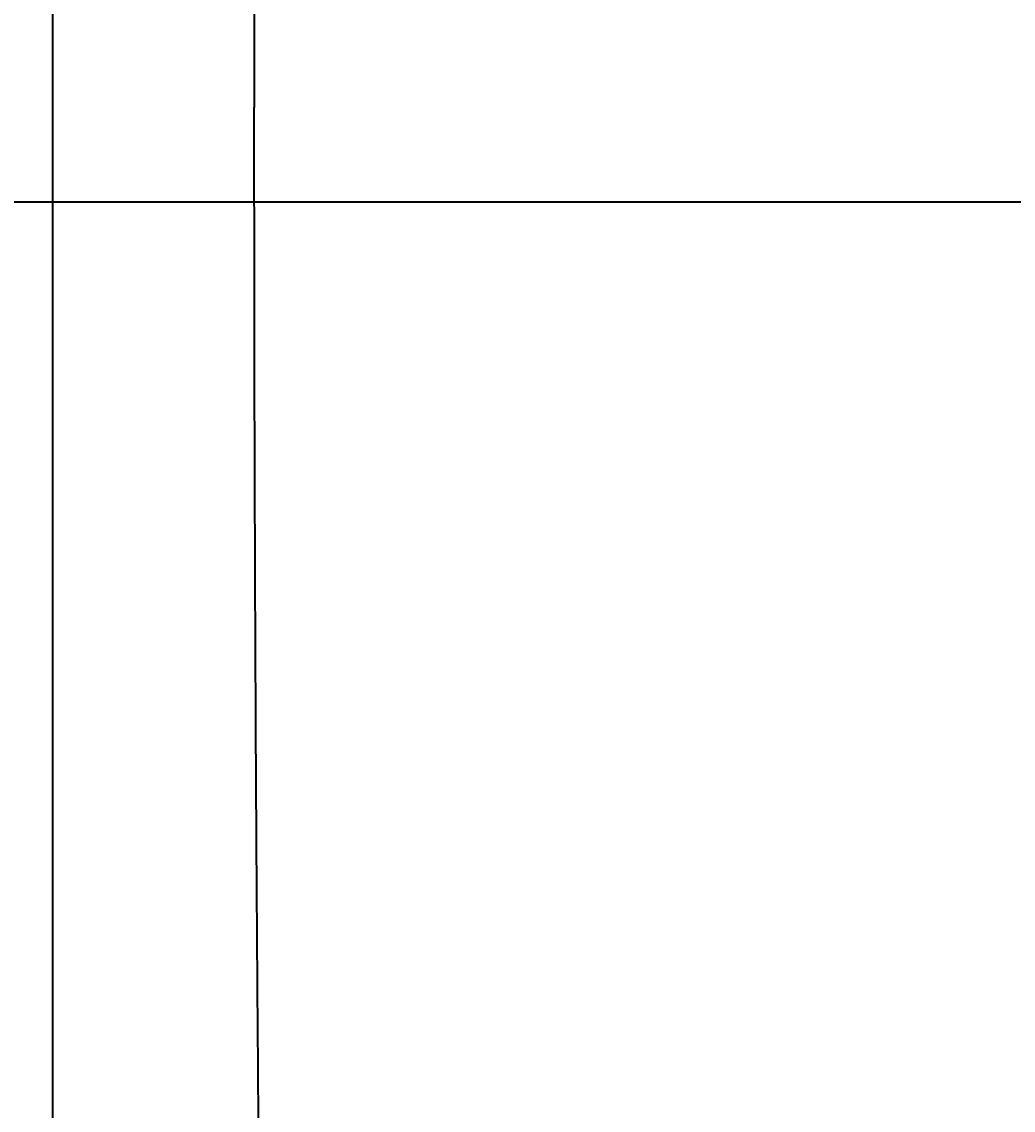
# Model space of a CAD drawing. Extents: x -912 to 8450, y -583 to 4401.
# Drawn here: x 971.21 to 999.33, y 643.06 to 673.92 of the extents above; entities that cross this region are included whole.
import ezdxf

# ---------------------------------------------------------------- set-up
doc = ezdxf.new("R2010")
doc.units = 0
doc.header["$MEASUREMENT"] = 0
doc.layers.get('0').update_dxf_attribs({"linetype": 'CONTINUOUS'})
for name, color, linetype in [('3', 7, 'CONTINUOUS'), ('4', 7, 'CONTINUOUS'), ('5', 7, 'CONTINUOUS')]:
    doc.layers.add(name, color=color, linetype=linetype)
doc.styles.get("Standard").update_dxf_attribs({"font": 'monotxt.shx'})
doc.dimstyles.new('DSTYLE1', dxfattribs={"dimtxt": 40, "dimasz": 53.333333, "dimexe": 4, "dimexo": 2, "dimgap": 2, "dimtad": 0, "dimtih": 1, "dimtoh": 1, "dimdec": 0, "dimzin": 3, "dimtxsty": 'STANDARD', "dimcen": 0.09, "dimazin": 3, "dimtp": 1, "dimtm": 1, "dimtfac": 1, "dimtdec": 4, "dimtofl": 0, "dimtmove": 0, "dimatfit": 3, "dimtolj": 1, "dimtzin": 0})

# ---------------------------------------------------------------- blocks, each defined once
blk = doc.blocks.new('_AH1')
at = {"color": 0, "linetype": 'CONTINUOUS'}
for p, q in [((-1, 0.166667), (0, 0)), ((-1, 0.166667), (-1, -0.166667)), ((0, 0), (-1, -0.166667)), ((0, 0), (-1, 0))]:
    blk.add_line(p, q, dxfattribs=at)
blk = doc.blocks.new('*D7')
at = {"layer": '5', "color": 1, "linetype": 'CONTINUOUS'}
for p, q in [((-109.48877, 855.63539), (-109.52574, 615.64268)), ((1617.6868, 855.36932), (1617.6498, 615.37661)), ((-109.51752, 668.97601), (589.52423, 668.86833)), ((1617.658, 668.70994), (802.85756, 668.83546))]:
    blk.add_line(p, q, dxfattribs=at)
at = {"layer": '5', "color": 1, "xscale": 53.333333, "yscale": 53.333333, "zscale": 53.333333}
for p, rotation in [((-109.51752, 668.97601), 179.99117), ((1617.658, 668.70994), 359.99117)]:
    blk.add_blockref('_AH1', p, dxfattribs=dict(at, rotation=rotation))
at = {"layer": '5', "color": 1, "linetype": 'CONTINUOUS'}
blk.add_text('1759', height=40, dxfattribs=at).set_placement((616.1909, 648.85189))
blk = doc.blocks.new('*D13')
at = {"layer": '4', "color": 1, "linetype": 'CONTINUOUS'}
for p, q in [((977.79092, 698.77637), (977.92307, 2132.9977)), ((7677.785, 698.15903), (7677.9171, 2132.3803)), ((977.91816, 2079.6643), (4137.8827, 2079.3732)), ((7677.9122, 2079.047), (4351.2161, 2079.3535))]:
    blk.add_line(p, q, dxfattribs=at)
at = {"layer": '4', "color": 1, "xscale": 53.333333, "yscale": 53.333333, "zscale": 53.333333}
for p, rotation in [((977.91816, 2079.6643), 179.99472), ((7677.9122, 2079.047), 359.99472)]:
    blk.add_blockref('_AH1', p, dxfattribs=dict(at, rotation=rotation))
at = {"layer": '4', "color": 1, "linetype": 'CONTINUOUS'}
blk.add_text('6704', height=40, dxfattribs=at).set_placement((4164.5494, 2059.3633))
blk = doc.blocks.new('*D16')
at = {"layer": '3', "color": 1, "linetype": 'CONTINUOUS'}
for p, q in [((972.08197, 1461.8962), (972.08197, 548.80659)), ((1993.352, 984.51262), (1993.352, 548.80659)), ((972.08197, 602.13992), (1347.8998, 602.13992)), ((1993.352, 602.13992), (1561.2331, 602.13992))]:
    blk.add_line(p, q, dxfattribs=at)
at = {"layer": '3', "color": 1, "xscale": 53.333333, "yscale": 53.333333, "zscale": 53.333333, "rotation": 180}
blk.add_blockref('_AH1', (972.08197, 602.13992), dxfattribs=at)
at = {"layer": '3', "color": 1, "xscale": 53.333333, "yscale": 53.333333, "zscale": 53.333333}
blk.add_blockref('_AH1', (1993.352, 602.13992), dxfattribs=at)
at = {"layer": '3', "color": 1, "linetype": 'CONTINUOUS'}
blk.add_text('1023', height=40, dxfattribs=at).set_placement((1374.5665, 582.13992))

msp = doc.modelspace()

# ---------------------------------------------------------------- linework, layer by layer
at = {"layer": '4', "color": 3, "linetype": 'CONTINUOUS'}
for points in [[(1014.7412, 1193.2507), (1015.1115, 1192.7383), (1015.4819, 1192.2258), (1015.8522, 1191.7134), (1016.2226, 1191.201), (1016.5929, 1190.6885), (1017.5948, 1188.3792), (1018.6241, 1186.1338), (1018.5142, 1183.4865), (1017.8373, 1180.9094), (1017.2196, 1178.4547), (1015.245, 1171.5251), (1013.3464, 1164.5723), (1011.522, 1157.5978), (1006.8475, 1138.9289), (1002.6855, 1120.1223), (1000.2786, 1108.3142), (996.3439, 1087.2666), (992.98847, 1066.1041), (991.6289, 1056.8375), (989.15184, 1038.5699), (987.02586, 1020.2516), (986.0559, 1011.2323), (985.08839, 1001.6074), (984.17183, 991.97727), (984.11375, 991.37854), (984.02954, 990.47792), (983.95928, 989.57639), (983.93774, 989.27465), (983.89918, 988.6675), (983.87147, 988.0603), (983.86066, 987.75496), (983.84529, 987.11611), (983.84621, 986.47818), (983.85145, 986.14535), (983.87477, 985.39111), (983.9254, 984.64016), (983.96281, 984.22173), (984.07917, 983.18184), (984.25335, 982.15433), (984.37875, 981.54442), (984.81454, 979.73864), (985.41492, 977.9995), (985.87401, 976.87744), (986.78638, 974.85644), (987.73702, 972.88349), (988.16706, 971.97774), (988.84803, 970.45031), (989.41817, 968.8495), (989.62285, 968.198), (989.95598, 966.92985), (990.17287, 965.61311), (990.24707, 964.98153), (990.33826, 963.74038), (990.33774, 962.49367), (990.31868, 961.88604), (990.26771, 960.95775), (990.19537, 960.03096), (990.16854, 959.70993), (990.12709, 959.23014), (990.08587, 958.75028), (990.07225, 958.59151), (985.15631, 901.22006), (981.47196, 843.73954), (979.02548, 786.34726), (977.80434, 728.91985), (977.80434, 671.49244)], [(1014.7412, 149.73418), (1015.1115, 150.24662), (1015.4819, 150.75905), (1015.8522, 151.27148), (1016.2226, 151.78391), (1016.5929, 152.29634), (1017.5948, 154.60566), (1018.6241, 156.85104), (1018.5142, 159.49837), (1017.8373, 162.07548), (1017.2196, 164.5302), (1015.245, 171.45978), (1013.3464, 178.41262), (1011.522, 185.38711), (1006.8475, 204.056), (1002.6855, 222.86258), (1000.2786, 234.6707), (996.3439, 255.71833), (992.98847, 276.88079), (991.6289, 286.14742), (989.15184, 304.41497), (987.02586, 322.73326), (986.0559, 331.75259), (985.08839, 341.37747), (984.17183, 351.00761), (984.11375, 351.60635), (984.02954, 352.50697), (983.95928, 353.40849), (983.93774, 353.71023), (983.89918, 354.31739), (983.87147, 354.92459), (983.86066, 355.22993), (983.84529, 355.86878), (983.84621, 356.50671), (983.85145, 356.83954), (983.87477, 357.59378), (983.9254, 358.34473), (983.96281, 358.76316), (984.07917, 359.80305), (984.25335, 360.83056), (984.37875, 361.44047), (984.81454, 363.24624), (985.41492, 364.98539), (985.87401, 366.10744), (986.78638, 368.12845), (987.73702, 370.1014), (988.16706, 371.00715), (988.84803, 372.53458), (989.41817, 374.13539), (989.62285, 374.78689), (989.95598, 376.05504), (990.17287, 377.37177), (990.24707, 378.00335), (990.33826, 379.24451), (990.33774, 380.49122), (990.31868, 381.09885), (990.26771, 382.02713), (990.19537, 382.95392), (990.16854, 383.27495), (990.12709, 383.75474), (990.08587, 384.23461), (990.07225, 384.39338), (985.15631, 441.76482), (981.47196, 499.24535), (979.02548, 556.63763), (977.80434, 614.06504), (977.80434, 671.49244)]]:
    msp.add_open_spline(points, degree=5, knots=[0, 0, 0, 0, 0, 0, 0.006480857, 0.006480857, 0.006480857, 0.006480857, 0.006480857, 0.030700195, 0.030700195, 0.030700195, 0.030700195, 0.030700195, 0.099095616, 0.099095616, 0.099095616, 0.21323919, 0.21323919, 0.21323919, 0.30182955, 0.30182955, 0.30182955, 0.38757667, 0.38757667, 0.38757667, 0.39326311, 0.39326311, 0.39326311, 0.39612247, 0.39612247, 0.39612247, 0.39901544, 0.39901544, 0.39901544, 0.40217758, 0.40217758, 0.40217758, 0.40618995, 0.40618995, 0.40618995, 0.41218868, 0.41218868, 0.41218868, 0.42415602, 0.42415602, 0.42415602, 0.43432312, 0.43432312, 0.43432312, 0.44102808, 0.44102808, 0.44102808, 0.4470517, 0.4470517, 0.4470517, 0.45279522, 0.45279522, 0.45279522, 0.45584077, 0.45584077, 0.45584077, 0.45734669, 0.45734669, 0.45734669, 1, 1, 1, 1, 1, 1], dxfattribs=at)

# ---------------------------------------------------------------- dimensions: what is measured, and where the dimension line sits
at = {"layer": '3', "color": 1, "linetype": 'CONTINUOUS'}
dim = msp.add_linear_dim(base=(972.08197, 602.13992), p1=(1993.352, 1011.1793), p2=(972.08197, 1488.5628), angle=180, text='1023', dimstyle='DSTYLE1', override={"dimblk": '_AH1', "dimsah": 0}, dxfattribs=at)
dim.commit()
dim.dimension.update_dxf_attribs({"geometry": '*D16', "text_midpoint": (1454.5665, 602.13992), "dimtype": 128})
at = {"layer": '4', "color": 1, "linetype": 'CONTINUOUS'}
dim = msp.add_linear_dim(base=(7677.9122, 2079.047), p1=(977.78847, 672.10971), p2=(7677.7825, 671.49237), angle=359.9947207, text='6704', dimstyle='DSTYLE1', override={"dimblk": '_AH1', "dimsah": 0}, dxfattribs=at)
dim.commit()
dim.dimension.update_dxf_attribs({"geometry": '*D13', "text_midpoint": (4244.5494, 2079.3633), "dimtype": 129})
at = {"layer": '5', "color": 1, "linetype": 'CONTINUOUS'}
dim = msp.add_linear_dim(base=(1617.658, 668.70994), p1=(-109.48466, 882.30205), p2=(1617.6909, 882.03598), angle=359.9911736, text='1759', dimstyle='DSTYLE1', override={"dimblk": '_AH1', "dimsah": 0}, dxfattribs=at)
dim.commit()
dim.dimension.update_dxf_attribs({"geometry": '*D7', "text_midpoint": (696.1909, 668.85189), "dimtype": 129})

doc.saveas('drawing.dxf')
